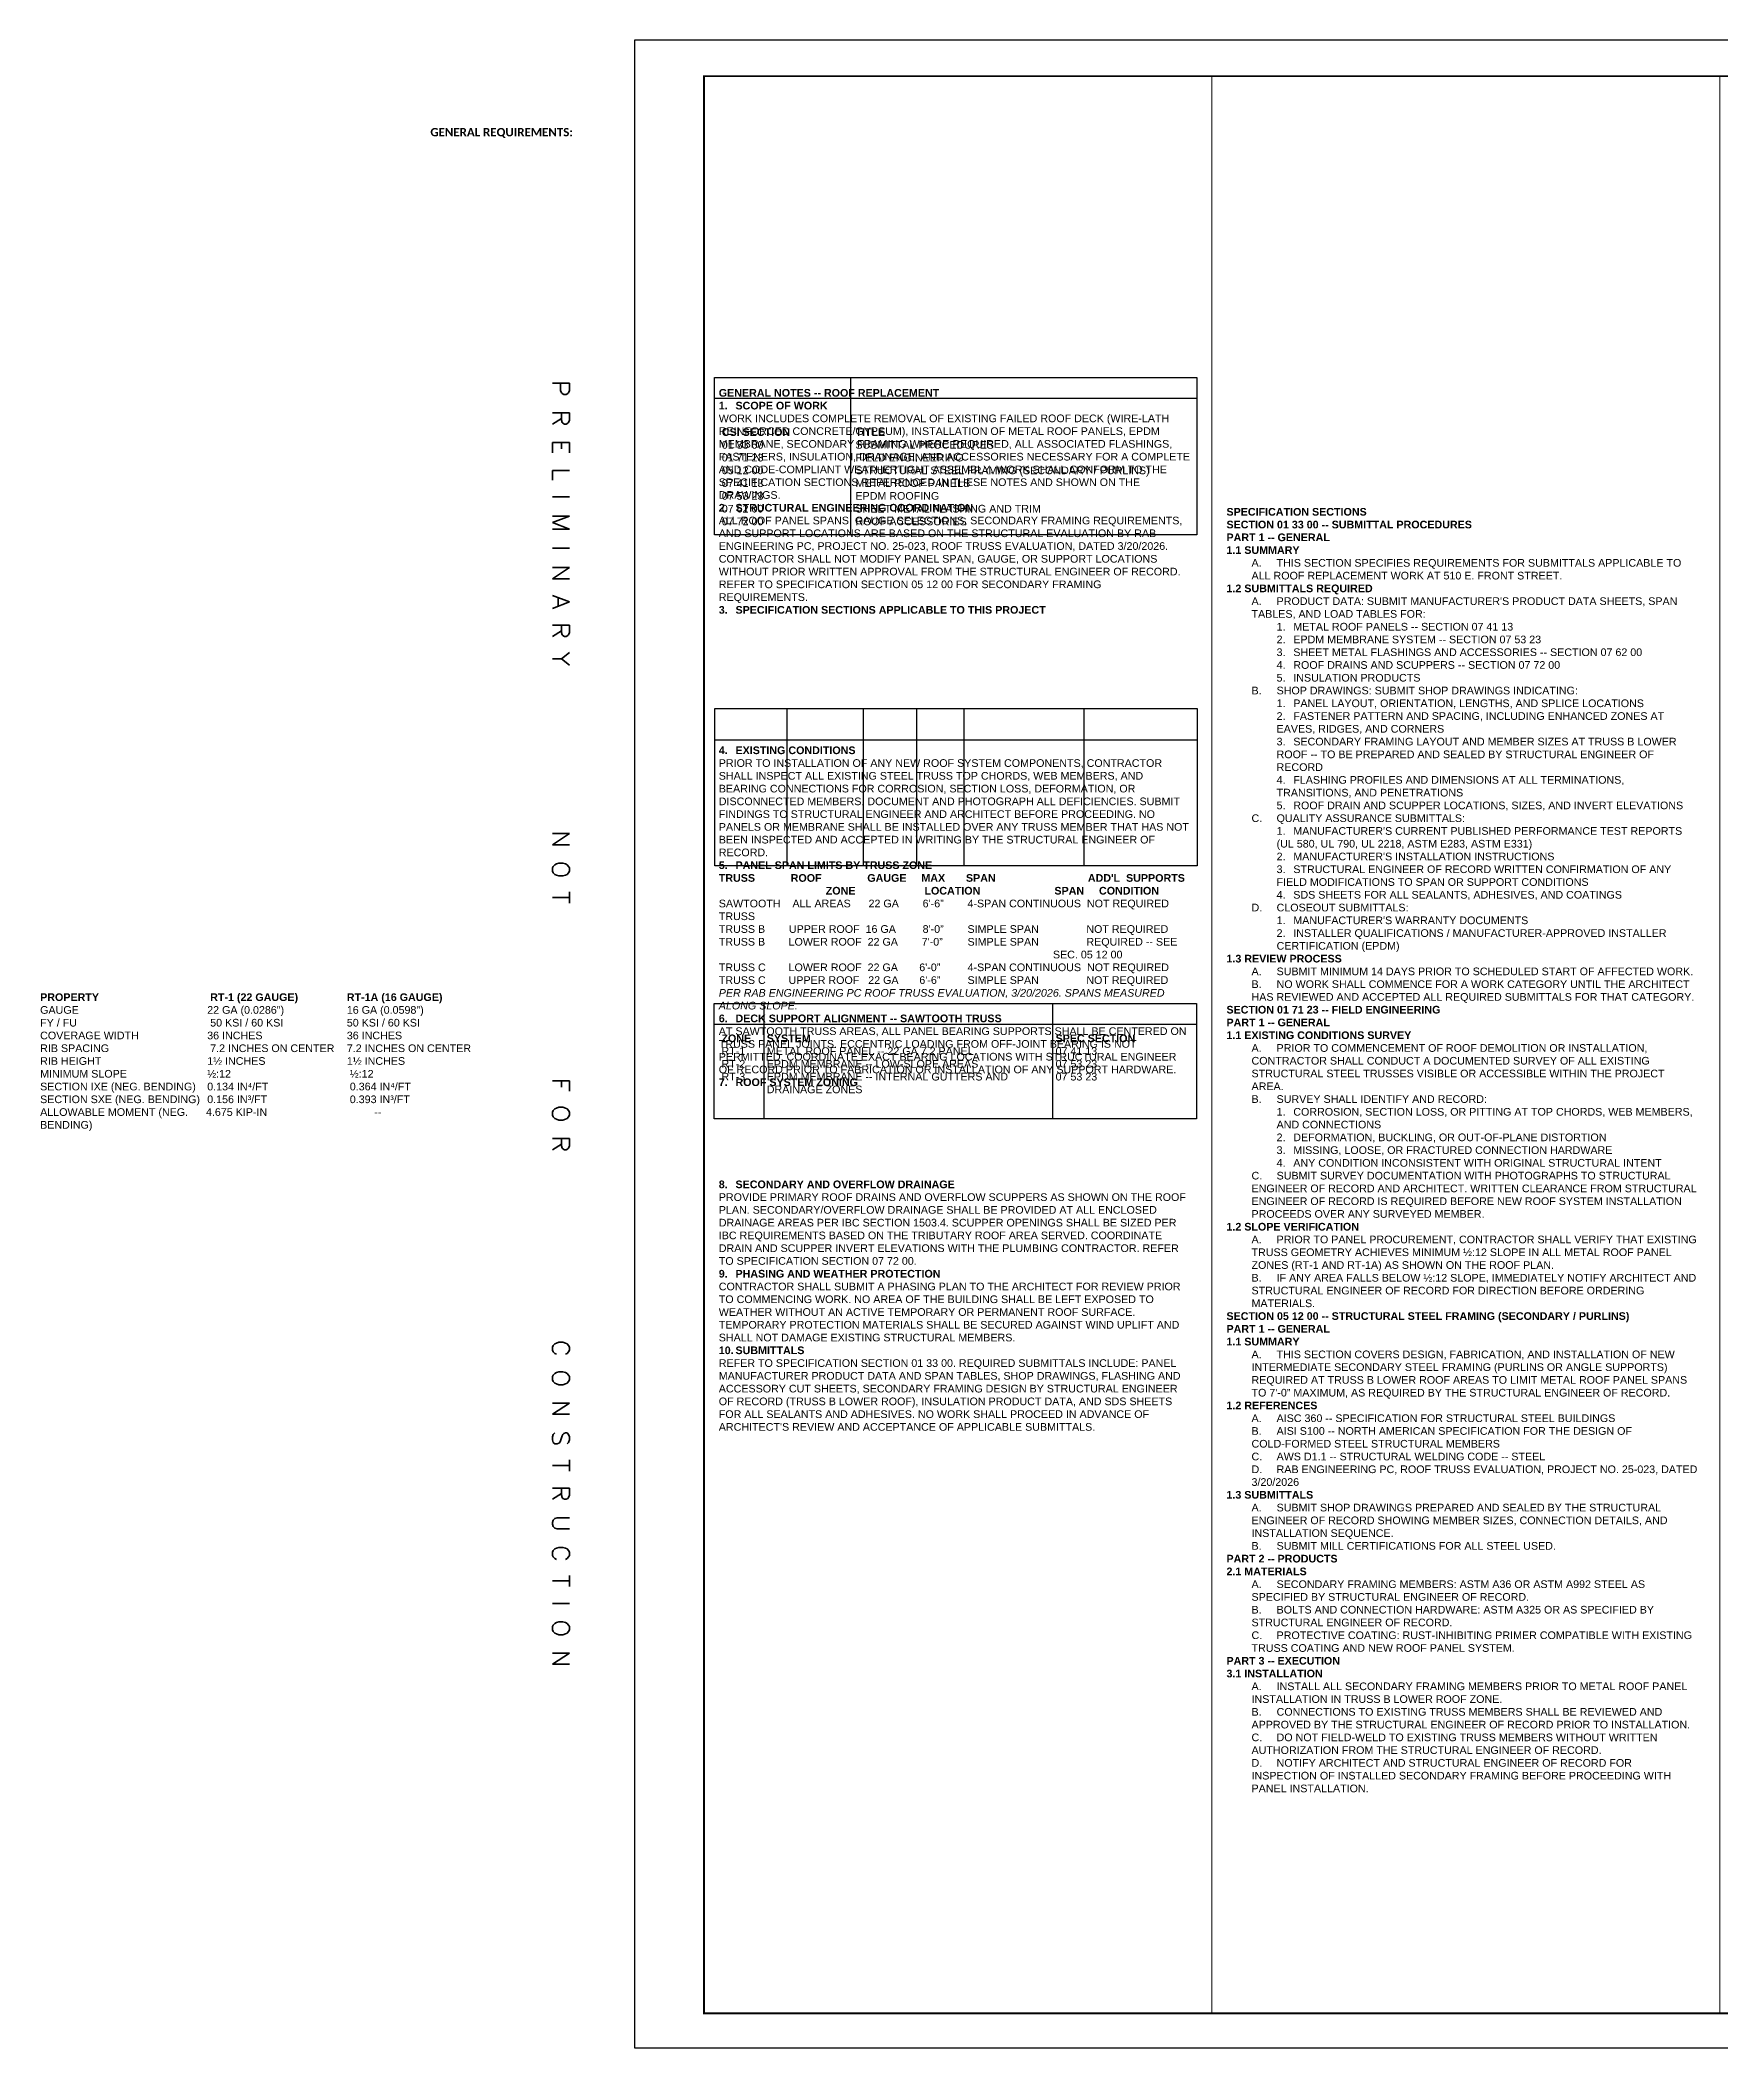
# Paper-space layout 'G0.2' of a CAD drawing. Header units: inches. Extents: x -16 to 112, y -9 to 24.
# Drawn here: x -15.72 to 9.42, y -6.31 to 23.69 of the extents above; entities that cross this region are included whole.
import ezdxf
from ezdxf.enums import TextEntityAlignment as Align

# ---------------------------------------------------------------- set-up
doc = ezdxf.new("R2010")
doc.units = ezdxf.units.IN
doc.layers.get('Defpoints').update_dxf_attribs({"color": 254})
for name, color, linetype, lineweight in [('A-ANNO-NOTE-08', 12, 'Continuous', 9), ('G-ANNO-TTLB', 8, 'Continuous', 25), ('TITLE-ANNO-TEXT', 7, 'Continuous', 25), ('TITLE-ANNO-TTLB', 7, 'Continuous', 25)]:
    doc.layers.add(name, color=color, linetype=linetype, lineweight=lineweight)
doc.layers.add('TITLE-ANNO-16', color=7, linetype='Continuous')
doc.layers.add('TITLE-LOGO-IMAGE', color=7, linetype='Continuous')
doc.styles.add('BOLD', font='bold.shx', dxfattribs={"width": 0.8})
doc.styles.add('PDF Calibri', font='calibri.ttf')
doc.styles.add('ROMANS', font='romans.shx', dxfattribs={"width": 1.1})
doc.styles.add('style1', font='block.shx')
picture_1 = doc.add_image_def('image1.jpg', size_in_pixel=(950, 945))

# ---------------------------------------------------------------- blocks, each defined once
blk = doc.blocks.new('TITLE SHEET A00')
at = {"layer": 'Defpoints'}
blk.add_line((-2.868, 25.061), (-2.868, 20.746), dxfattribs=at)
for points in [[(-42, 0), (0, 0), (0, 30), (-42, 30)], [(-40.962, 0.516), (-2.948, 0.516), (-2.948, 29.46), (-40.962, 29.46)]]:
    blk.add_lwpolyline(points, close=True, dxfattribs=at)
at = {"layer": 'TITLE-ANNO-TEXT', "lineweight": 0}
for points in [[(-2.719, 9.005), (-2.719, 6.457)], [(-2.243, 9.005), (-2.243, 6.457)], [(-2.941, 8.855), (-1.028, 8.855)], [(-2.941, 8.698), (-1.028, 8.698)], [(-2.941, 8.541), (-1.028, 8.541)], [(-2.941, 8.391), (-1.028, 8.391)], [(-2.941, 8.234), (-1.028, 8.234)], [(-2.941, 8.084), (-1.028, 8.084)], [(-2.941, 7.927), (-1.028, 7.927)], [(-2.941, 7.778), (-1.028, 7.778)], [(-2.941, 7.599), (-1.028, 7.599)], [(-2.941, 7.442), (-1.028, 7.442)], [(-2.941, 7.271), (-1.028, 7.271)], [(-2.941, 7.114), (-1.028, 7.114)], [(-2.941, 6.943), (-1.028, 6.943)], [(-2.941, 6.786), (-1.028, 6.786)], [(-2.941, 6.614), (-1.028, 6.614)]]:
    blk.add_lwpolyline(points, dxfattribs=at)
at = {"layer": 'TITLE-ANNO-TTLB', "linetype": 'Continuous'}
for points in [[(-2.948, 29.46), (-1.035, 29.46)], [(-2.948, 25.893), (-1.035, 25.893)], [(-2.941, 23.274), (-1.028, 23.274)], [(-2.948, 21.854), (-1.035, 21.854)], [(-2.941, 9.354), (-1.028, 9.354)], [(-2.941, 4.762), (-1.028, 4.762)], [(-2.941, 3.149), (-1.028, 3.149)], [(-2.941, 2.686), (-1.028, 2.686)], [(-2.941, 2.436), (-1.028, 2.436)], [(-2.941, 1.972), (-1.028, 1.972)], [(-2.941, 1.002), (-1.028, 1.002)]]:
    blk.add_lwpolyline(points, dxfattribs=at)
at = {"layer": 'TITLE-ANNO-TEXT', "attachment_point": 1}
for s, insert, char_height, width, style in [('\\pxqr;{\\fCentury Gothic|b0|i0|c0|p34;215 N Market St Suite 317\\PWilmington DE 19801\\Paubynarch@pm.me\\Paubynarch.com}', (-3.248, 27.004), 0.10125, 2.1335, 'style1'), ('\\pxsm1.5;{\\W1.25;All drawings and written materials represented on this sheet are the sole property of Aubyn Architecture LLC. This sheet may not be reproduced or copied in whole or in part, nor may any of the drawings or written materials, be incorporated into another work without the written consent of Aubyn Architecture LLC. This sheet must be returned upon the request of the Architect.}', (-2.939, 6.249), 0.052734, 1.93229, 'ROMANS'), ('\\pxsm1.5,qc;{\\W1.25;THE SCALE REPRESENTED ON THESE DRAWINGS IS VALID ONLY IF THE DRAWING IS 30" X 42".}', (-2.939, 3.063), 0.052734, 1.93229, 'ROMANS'), ('\\pxa0.83333,sm1.15,qc,tc3;{\\fArial|b0|i0|c0|p34;\\H0.66667x;©^I 2025 Aubyn Architecture LLC - All Rights Reserved}', (-2.664, 0.563), 0.0625, 1.41265, 'style1')]:
    blk.add_mtext(s, dxfattribs=dict(at, insert=insert, char_height=char_height, width=width, style=style))
at = {"layer": 'TITLE-ANNO-TTLB', "linetype": 'Continuous', "char_height": 0.10115, "attachment_point": 4, "style": 'BOLD'}
for s, insert, width in [('{\\fCentury Gothic|b0|i0|c0|p34;Architect}', (-2.862, 29.325), 0.67328), ('{\\fCentury Gothic|b0|i0|c0|p34;Seal}', (-2.862, 25.758), 0.67328), ('{\\fCentury Gothic|b0|i0|c0|p34;Project Title}', (-2.862, 23.139), 1.2484), ('{\\fCentury Gothic|b0|i0|c0|p34;Consultant(s)}', (-2.862, 21.711), 0.67328), ('{\\fCentury Gothic|b0|i0|c0|p34;Revisions}', (-2.862, 9.219), 0.67328), ('{\\fCentury Gothic|b0|i0|c0|p34;No.}', (-2.909, 8.912), 0.67328), ('{\\fCentury Gothic|b0|i0|c0|p34;Date}', (-2.669, 8.912), 0.67328), ('{\\fCentury Gothic|b0|i0|c0|p34;Issued for}', (-2.207, 8.912), 0.67328), ('{\\fCentury Gothic|b0|i0|c0|p34;Sheet Name}', (-2.917, 4.641), 0.71318), ('{\\fTahoma|b0|i0|c0|p34;Project Number -}', (-2.862, 2.562), 1.08922), ('{\\fCentury Gothic|b0|i0|c0|p34;Drawn By}', (-2.862, 2.321), 0.5637), ('{\\fCentury Gothic|b0|i0|c0|p34;Checked By}', (-1.874, 2.321), 0.82524), ('{\\fCentury Gothic|b0|i0|c0|p34;Sheet Number}', (-2.862, 1.874), 1.02069), ('{\\fCentury Gothic|b0|i0|c0|p34;Date}', (-2.862, 0.887), 0.5637), ('{\\fCentury Gothic|b0|i0|c0|p34;Scale}', (-1.879, 0.887), 0.5637)]:
    blk.add_mtext(s, dxfattribs=dict(at, insert=insert, width=width))
at = {"layer": 'TITLE-LOGO-IMAGE'}
image = blk.add_image(picture_1, insert=(-2.903, 27.086), size_in_units=(1.872, 1.862), dxfattribs=at)
image.dxf.flags = 7

psp = doc.layouts.new('G0.2')

# ---------------------------------------------------------------- linework, layer by layer
at = {"layer": 'A-ANNO-NOTE-08'}
for points in [[(-5.795, 23.147), (1.796, 23.147), (1.796, -5.797), (-5.795, -5.797)], [(1.796, 23.147), (9.388, 23.147), (9.388, -5.797), (1.796, -5.797)], [(9.388, 23.147), (16.979, 23.147), (16.979, -5.797), (9.388, -5.797)]]:
    psp.add_lwpolyline(points, close=True, dxfattribs=at)
at = {"layer": 'G-ANNO-TTLB', "const_width": 0.0268}
psp.add_lwpolyline([(32.22, -5.797), (-5.795, -5.797), (-5.795, 23.147), (32.22, 23.147)], close=True, dxfattribs=at)
at = {"layer": 'TITLE-ANNO-16'}
for points in [[(-5.637, 18.645), (1.571, 18.645), (1.571, 16.295), (-5.637, 16.295)], [(-5.633, 13.701), (1.575, 13.701), (1.575, 11.351), (-5.633, 11.351)], [(-5.642, 9.291), (1.566, 9.291), (1.566, 7.57), (-5.642, 7.57)]]:
    psp.add_lwpolyline(points, close=True, dxfattribs=at)
for points in [[(-3.604, 18.645), (-3.604, 16.295)], [(-5.637, 18.339), (1.571, 18.339)], [(-4.555, 13.701), (-4.555, 11.351)], [(-3.414, 13.701), (-3.414, 11.351)], [(-2.621, 13.701), (-2.621, 11.351)], [(-1.91, 13.701), (-1.91, 11.351)], [(-0.117, 13.701), (-0.117, 11.351)], [(-5.633, 13.233), (1.575, 13.233)], [(-4.902, 9.291), (-4.902, 7.57)], [(-0.589, 9.291), (-0.589, 7.57)], [(-5.642, 8.985), (1.566, 8.985)]]:
    psp.add_lwpolyline(points, dxfattribs=at)

# ---------------------------------------------------------------- block references
psp.add_blockref('TITLE SHEET A00', (35.168, -6.313), dxfattribs=at)

# ---------------------------------------------------------------- texts
at = {"layer": 'TITLE-ANNO-16', "attachment_point": 7, "style": 'PDF Calibri'}
for s, insert, char_height, width in [('{\\fCalibri|b1|i0|c0|p34;GENERAL REQUIREMENTS:}', (-9.884, 22.225), 0.12484, 5.52006), ("\\pxb1.33333,a0.5;{\\fArial|b1|i0|c0|p34;\\H0.91667x;\\C159;\\c4667950;GENERAL NOTES -- ROOF REPLACEMENT\\P\\pb0.83333,a0.25,t2;1.^ISCOPE OF WORK\\fCalibri|b0|i0|c0|p34;\\C256;\\P\\pb0.33333,a0.33333,tz;\\fArial|b0|i0|c0|p34;WORK INCLUDES COMPLETE REMOVAL OF EXISTING FAILED ROOF DECK (WIRE-LATH REINFORCED CONCRETE/GYPSUM), INSTALLATION OF METAL ROOF PANELS, EPDM MEMBRANE, SECONDARY FRAMING WHERE REQUIRED, ALL ASSOCIATED FLASHINGS, FASTENERS, INSULATION, DRAINAGE, AND ACCESSORIES NECESSARY FOR A COMPLETE AND CODE-COMPLIANT WEATHERTIGHT ASSEMBLY. WORK SHALL CONFORM TO THE SPECIFICATION SECTIONS REFERENCED IN THESE NOTES AND SHOWN ON THE DRAWINGS.\\P\\pb0.83333,a0.25,t2;\\fArial|b1|i0|c0|p34;\\C159;\\c4667950;2.^ISTRUCTURAL ENGINEERING COORDINATION\\fCalibri|b0|i0|c0|p34;\\C256;\\P\\pb0.33333,a0.33333,tz;\\fArial|b0|i0|c0|p34;ALL ROOF PANEL SPANS, GAUGE SELECTIONS, SECONDARY FRAMING REQUIREMENTS, AND SUPPORT LOCATIONS ARE BASED ON THE STRUCTURAL EVALUATION BY RAB ENGINEERING PC, PROJECT NO. 25-023, ROOF TRUSS EVALUATION, DATED 3/20/2026. CONTRACTOR SHALL NOT MODIFY PANEL SPAN, GAUGE, OR SUPPORT LOCATIONS WITHOUT PRIOR WRITTEN APPROVAL FROM THE STRUCTURAL ENGINEER OF RECORD. REFER TO SPECIFICATION SECTION 05\\~12\\~00 FOR SECONDARY FRAMING REQUIREMENTS.\\P\\pb0.83333,a0.25,t2;\\fArial|b1|i0|c0|p34;\\C159;\\c4667950;3.^ISPECIFICATION SECTIONS APPLICABLE TO THIS PROJECT\\fCalibri|b0|i0|c0|p34;\\C256;\\P\\pb0.33333,a0.33333,tz;\\fArial|b0|i0|c0|p34;\\P\\P\\P\\P\\P\\P\\P\\fArial|b1|i0|c0|p34;\\C159;\\c4667950;\\P\\P\\pb0.25,a0.25;\\fArial|b0|i0|c0|p34;\\C256;\\P\\pb0.83333,t2;\\fArial|b1|i0|c0|p34;\\C159;\\c4667950;4.^IEXISTING CONDITIONS\\fCalibri|b0|i0|c0|p34;\\C256;\\P\\pb0.33333,a0.33333,tz;\\fArial|b0|i0|c0|p34;PRIOR TO INSTALLATION OF ANY NEW ROOF SYSTEM COMPONENTS, CONTRACTOR SHALL INSPECT ALL EXISTING STEEL TRUSS TOP CHORDS, WEB MEMBERS, AND BEARING CONNECTIONS FOR CORROSION, SECTION LOSS, DEFORMATION, OR DISCONNECTED MEMBERS. DOCUMENT AND PHOTOGRAPH ALL DEFICIENCIES. SUBMIT FINDINGS TO STRUCTURAL ENGINEER AND ARCHITECT BEFORE PROCEEDING. NO PANELS OR MEMBRANE SHALL BE INSTALLED OVER ANY TRUSS MEMBER THAT HAS NOT BEEN INSPECTED AND ACCEPTED IN WRITING BY THE STRUCTURAL ENGINEER OF RECORD.\\P\\pb0.83333,a0.25,t2;\\fArial|b1|i0|c0|p34;\\C159;\\c4667950;5.^IPANEL SPAN LIMITS BY TRUSS ZONE\\P\\pb0.33333,a0.33333,tz;\\C256;TRUSS            ROOF    ^I     GAUGE     MAX       SPAN   ^I                       ADD'L  SUPPORTS^I                                      ZONE^I             LOCATION^I                       SPAN     CONDITION^I^I^I      \\P\\fArial|b0|i0|c0|p34;SAWTOOTH    ALL AREAS      22 GA        6'-6”        4-SPAN CONTINUOUS  NOT REQUIRED\\PTRUSS \\PTRUSS B        UPPER ROOF  16 GA         8'-0”        SIMPLE SPAN^I^INOT REQUIRED\\PTRUSS B^I LOWER ROOF  22 GA        7'-0”^I     SIMPLE SPAN                REQUIRED -- SEE ^I^I^I^I^I^I^I^I^I^I^I^ISEC. 05 12 00\\PTRUSS C^I LOWER ROOF  22 GA^I6'-0”^I     4-SPAN CONTINUOUS  NOT REQUIRED\\PTRUSS C^I UPPER ROOF   22 GA       6'-6”^I     SIMPLE SPAN  ^I^INOT REQUIRED\\P\\fArial|b0|i1|c0|p34;\\C251;\\c6710886;PER RAB ENGINEERING PC ROOF TRUSS EVALUATION, 3/20/2026. SPANS MEASURED ALONG SLOPE.\\P\\pb0.83333,a0.25,t2;\\fArial|b1|i0|c0|p34;\\C159;\\c4667950;6.^IDECK SUPPORT ALIGNMENT -- SAWTOOTH TRUSS\\fCalibri|b0|i0|c0|p34;\\C256;\\P\\pb0.33333,a0.33333,tz;\\fArial|b0|i0|c0|p34;AT SAWTOOTH TRUSS AREAS, ALL PANEL BEARING SUPPORTS SHALL BE CENTERED ON TRUSS PANEL JOINTS. ECCENTRIC LOADING FROM OFF-JOINT BEARING IS NOT PERMITTED. COORDINATE EXACT BEARING LOCATIONS WITH STRUCTURAL ENGINEER OF RECORD PRIOR TO FABRICATION OR INSTALLATION OF ANY SUPPORT HARDWARE.\\P\\pb0.83333,a0.25,t2;\\fArial|b1|i0|c0|p34;\\C159;\\c4667950;7.^IROOF SYSTEM ZONING\\P\\pb0.33333,a0.33333,tz;\\P\\P\\P\\P\\P\\P\\P\\pb0.83333,a0.25,t2;8.^ISECONDARY AND OVERFLOW DRAINAGE\\fCalibri|b0|i0|c0|p34;\\C256;\\P\\pb0.33333,a0.33333,tz;\\fArial|b0|i0|c0|p34;PROVIDE PRIMARY ROOF DRAINS AND OVERFLOW SCUPPERS AS SHOWN ON THE ROOF PLAN. SECONDARY/OVERFLOW DRAINAGE SHALL BE PROVIDED AT ALL ENCLOSED DRAINAGE AREAS PER IBC SECTION 1503.4. SCUPPER OPENINGS SHALL BE SIZED PER IBC REQUIREMENTS BASED ON THE TRIBUTARY ROOF AREA SERVED. COORDINATE DRAIN AND SCUPPER INVERT ELEVATIONS WITH THE PLUMBING CONTRACTOR. REFER TO SPECIFICATION SECTION 07\\~72\\~00.\\P\\pb0.83333,a0.25,t2;\\fArial|b1|i0|c0|p34;\\C159;\\c4667950;9.^IPHASING AND WEATHER PROTECTION\\fCalibri|b0|i0|c0|p34;\\C256;\\P\\pb0.33333,a0.33333,tz;\\fArial|b0|i0|c0|p34;CONTRACTOR SHALL SUBMIT A PHASING PLAN TO THE ARCHITECT FOR REVIEW PRIOR TO COMMENCING WORK. NO AREA OF THE BUILDING SHALL BE LEFT EXPOSED TO WEATHER WITHOUT AN ACTIVE TEMPORARY OR PERMANENT ROOF SURFACE. TEMPORARY PROTECTION MATERIALS SHALL BE SECURED AGAINST WIND UPLIFT AND SHALL NOT DAMAGE EXISTING STRUCTURAL MEMBERS.\\P\\pb0.83333,a0.25,t2;\\fArial|b1|i0|c0|p34;\\C159;\\c4667950;10.^ISUBMITTALS\\fCalibri|b0|i0|c0|p34;\\C256;\\P\\pb0.33333,a0.33333,tz;\\fArial|b0|i0|c0|p34;REFER TO SPECIFICATION SECTION 01\\~33\\~00. REQUIRED SUBMITTALS INCLUDE: PANEL MANUFACTURER PRODUCT DATA AND SPAN TABLES, SHOP DRAWINGS, FLASHING AND ACCESSORY CUT SHEETS, SECONDARY FRAMING DESIGN BY STRUCTURAL ENGINEER OF RECORD (TRUSS B LOWER ROOF), INSULATION PRODUCT DATA, AND SDS SHEETS FOR ALL SEALANTS AND ADHESIVES. NO WORK SHALL PROCEED IN ADVANCE OF ARCHITECT'S REVIEW AND ACCEPTANCE OF APPLICABLE SUBMITTALS.}", (-5.574, 2.906), 0.124837, 7.05026), ('\\pxb0.33333,a0.33333;{\\fArial|b1|i0|c0|p34;\\H0.91667x;CSI SECTION^I^ITITLE\\P\\fArial|b0|i0|c0|p34;01 33 00^I^I^ISUBMITTAL PROCEDURES\\P01 71 23^I^I^IFIELD ENGINEERING\\P05 12 00^I^I^ISTRUCTURAL STEEL FRAMING (SECONDARY / PURLINS)\\P07 41 13^I^I^IMETAL ROOF PANELS\\P07 53 23^I^I^IEPDM ROOFING\\P07 62 00^I^I^ISHEET METAL FLASHING AND TRIM\\P07 72 00^I^I^IROOF ACCESSORIES}', (-5.529, 16.436), 0.12484, 7.05026), ("\\pxb1.66667,a0.66667,t7;{\\fArial|b1|i0|c0|p34;\\H0.91667x;\\C159;\\c4667950;SPECIFICATION SECTIONS\\fCalibri|b0|i0|c0|p34;\\C256;\\P\\pb1.33333,a0.5,tz;\\fArial|b1|i0|c0|p34;\\C159;\\c4667950;SECTION 01 33 00 -- SUBMITTAL PROCEDURES\\fCalibri|b0|i0|c0|p34;\\C256;\\P\\pb1,a0.41667;\\fArial|b1|i0|c0|p34;\\C159;\\c4667950;PART 1 -- GENERAL\\fCalibri|b0|i0|c0|p34;\\C256;\\P\\pb0.66667,a0.25;\\fArial|b1|i0|c0|p34;1.1 SUMMARY\\fCalibri|b0|i0|c0|p34;\\P\\pl3,b0.25,t6;\\fArial|b0|i0|c0|p34;A.^ITHIS SECTION SPECIFIES REQUIREMENTS FOR SUBMITTALS APPLICABLE TO ALL ROOF REPLACEMENT WORK AT 510 E. FRONT STREET.\\P\\pl0,b0.66667,tz;\\fArial|b1|i0|c0|p34;1.2 SUBMITTALS REQUIRED\\fCalibri|b0|i0|c0|p34;\\P\\pl3,b0.25,t6;\\fArial|b0|i0|c0|p34;A.^IPRODUCT DATA: SUBMIT MANUFACTURER'S PRODUCT DATA SHEETS, SPAN TABLES, AND LOAD TABLES FOR:\\P\\pl6,tz;1.^IMETAL ROOF PANELS -- SECTION 07 41 13\\P2.^IEPDM MEMBRANE SYSTEM -- SECTION 07 53 23\\P3.^ISHEET METAL FLASHINGS AND ACCESSORIES -- SECTION 07 62 00\\P4.^IROOF DRAINS AND SCUPPERS -- SECTION 07 72 00\\P5.^IINSULATION PRODUCTS\\P\\pl3,t6;B.^ISHOP DRAWINGS: SUBMIT SHOP DRAWINGS INDICATING:\\P\\pl6,tz;1.^IPANEL LAYOUT, ORIENTATION, LENGTHS, AND SPLICE LOCATIONS\\P2.^IFASTENER PATTERN AND SPACING, INCLUDING ENHANCED ZONES AT EAVES, RIDGES, AND CORNERS\\P3.^ISECONDARY FRAMING LAYOUT AND MEMBER SIZES AT TRUSS B LOWER ROOF -- TO BE PREPARED AND SEALED BY STRUCTURAL ENGINEER OF RECORD\\P4.^IFLASHING PROFILES AND DIMENSIONS AT ALL TERMINATIONS, TRANSITIONS, AND PENETRATIONS\\P5.^IROOF DRAIN AND SCUPPER LOCATIONS, SIZES, AND INVERT ELEVATIONS\\P\\pl3,t6;C.^IQUALITY ASSURANCE SUBMITTALS:\\P\\pl6,tz;1.^IMANUFACTURER'S CURRENT PUBLISHED PERFORMANCE TEST REPORTS (UL 580, UL 790, UL 2218, ASTM E283, ASTM E331)\\P2.^IMANUFACTURER'S INSTALLATION INSTRUCTIONS\\P3.^ISTRUCTURAL ENGINEER OF RECORD WRITTEN CONFIRMATION OF ANY FIELD MODIFICATIONS TO SPAN OR SUPPORT CONDITIONS\\P4.^ISDS SHEETS FOR ALL SEALANTS, ADHESIVES, AND COATINGS\\P\\pl3,t6;D.^ICLOSEOUT SUBMITTALS:\\P\\pl6,tz;1.^IMANUFACTURER'S WARRANTY DOCUMENTS\\P2.^IINSTALLER QUALIFICATIONS / MANUFACTURER-APPROVED INSTALLER CERTIFICATION (EPDM)\\P\\pl0,b0.66667;\\fArial|b1|i0|c0|p34;1.3 REVIEW PROCESS\\fCalibri|b0|i0|c0|p34;\\P\\pl3,b0.25,t6;\\fArial|b0|i0|c0|p34;A.^ISUBMIT MINIMUM 14 DAYS PRIOR TO SCHEDULED START OF AFFECTED WORK.\\PB.^INO WORK SHALL COMMENCE FOR A WORK CATEGORY UNTIL THE ARCHITECT HAS REVIEWED AND ACCEPTED ALL REQUIRED SUBMITTALS FOR THAT CATEGORY.\\fCalibri|b0|i0|c0|p34;\\P\\pl0,b1.33333,a0.5,tz;\\fArial|b1|i0|c0|p34;\\C159;\\c4667950;SECTION 01 71 23 -- FIELD ENGINEERING\\fCalibri|b0|i0|c0|p34;\\C256;\\P\\pb1,a0.41667;\\fArial|b1|i0|c0|p34;\\C159;\\c4667950;PART 1 -- GENERAL\\fCalibri|b0|i0|c0|p34;\\C256;\\P\\pb0.66667,a0.25;\\fArial|b1|i0|c0|p34;1.1 EXISTING CONDITIONS SURVEY\\fCalibri|b0|i0|c0|p34;\\P\\pl3,b0.25,t6;\\fArial|b0|i0|c0|p34;A.^IPRIOR TO COMMENCEMENT OF ROOF DEMOLITION OR INSTALLATION, CONTRACTOR SHALL CONDUCT A DOCUMENTED SURVEY OF ALL EXISTING STRUCTURAL STEEL TRUSSES VISIBLE OR ACCESSIBLE WITHIN THE PROJECT AREA.\\PB.^ISURVEY SHALL IDENTIFY AND RECORD:\\P\\pl6,tz;1.^ICORROSION, SECTION LOSS, OR PITTING AT TOP CHORDS, WEB MEMBERS, AND CONNECTIONS\\P2.^IDEFORMATION, BUCKLING, OR OUT-OF-PLANE DISTORTION\\P3.^IMISSING, LOOSE, OR FRACTURED CONNECTION HARDWARE\\P4.^IANY CONDITION INCONSISTENT WITH ORIGINAL STRUCTURAL INTENT\\P\\pl3,t6;C.^ISUBMIT SURVEY DOCUMENTATION WITH PHOTOGRAPHS TO STRUCTURAL ENGINEER OF RECORD AND ARCHITECT. WRITTEN CLEARANCE FROM STRUCTURAL ENGINEER OF RECORD IS REQUIRED BEFORE NEW ROOF SYSTEM INSTALLATION PROCEEDS OVER ANY SURVEYED MEMBER.\\P\\pl0,b0.66667,tz;\\fArial|b1|i0|c0|p34;1.2 SLOPE VERIFICATION\\fCalibri|b0|i0|c0|p34;\\P\\pl3,b0.25,t6;\\fArial|b0|i0|c0|p34;A.^IPRIOR TO PANEL PROCUREMENT, CONTRACTOR SHALL VERIFY THAT EXISTING TRUSS GEOMETRY ACHIEVES MINIMUM ½:12 SLOPE IN ALL METAL ROOF PANEL ZONES (RT-1 AND RT-1A) AS SHOWN ON THE ROOF PLAN.\\PB.^IIF ANY AREA FALLS BELOW ½:12 SLOPE, IMMEDIATELY NOTIFY ARCHITECT AND STRUCTURAL ENGINEER OF RECORD FOR DIRECTION BEFORE ORDERING MATERIALS.\\fCalibri|b0|i0|c0|p34;\\P\\pl0,b1.33333,a0.5,tz;\\fArial|b1|i0|c0|p34;\\C159;\\c4667950;SECTION 05 12 00 -- STRUCTURAL STEEL FRAMING (SECONDARY / PURLINS)\\fCalibri|b0|i0|c0|p34;\\C256;\\P\\pb1,a0.41667;\\fArial|b1|i0|c0|p34;\\C159;\\c4667950;PART 1 -- GENERAL\\fCalibri|b0|i0|c0|p34;\\C256;\\P\\pb0.66667,a0.25;\\fArial|b1|i0|c0|p34;1.1 SUMMARY\\fCalibri|b0|i0|c0|p34;\\P\\pl3,b0.25,t6;\\fArial|b0|i0|c0|p34;A.^ITHIS SECTION COVERS DESIGN, FABRICATION, AND INSTALLATION OF NEW INTERMEDIATE SECONDARY STEEL FRAMING (PURLINS OR ANGLE SUPPORTS) REQUIRED AT TRUSS B LOWER ROOF AREAS TO LIMIT METAL ROOF PANEL SPANS TO 7'-0” MAXIMUM, AS REQUIRED BY THE STRUCTURAL ENGINEER OF RECORD.\\P\\pl0,b0.66667,tz;\\fArial|b1|i0|c0|p34;1.2 REFERENCES\\fCalibri|b0|i0|c0|p34;\\P\\pl3,b0.25,t6;\\fArial|b0|i0|c0|p34;A.^IAISC 360 -- SPECIFICATION FOR STRUCTURAL STEEL BUILDINGS\\PB.^IAISI S100 -- NORTH AMERICAN SPECIFICATION FOR THE DESIGN OF COLD-FORMED STEEL STRUCTURAL MEMBERS\\PC.^IAWS D1.1 -- STRUCTURAL WELDING CODE -- STEEL\\PD.^IRAB ENGINEERING PC, ROOF TRUSS EVALUATION, PROJECT NO. 25-023, DATED 3/20/2026\\P\\pl0,b0.66667,tz;\\fArial|b1|i0|c0|p34;1.3 SUBMITTALS\\fCalibri|b0|i0|c0|p34;\\P\\pl3,b0.25,t6;\\fArial|b0|i0|c0|p34;A.^ISUBMIT SHOP DRAWINGS PREPARED AND SEALED BY THE STRUCTURAL ENGINEER OF RECORD SHOWING MEMBER SIZES, CONNECTION DETAILS, AND INSTALLATION SEQUENCE.\\PB.^ISUBMIT MILL CERTIFICATIONS FOR ALL STEEL USED.\\P\\pl0,b1,a0.41667,tz;\\fArial|b1|i0|c0|p34;\\C159;\\c4667950;PART 2 -- PRODUCTS\\fCalibri|b0|i0|c0|p34;\\C256;\\P\\pb0.66667,a0.25;\\fArial|b1|i0|c0|p34;2.1 MATERIALS\\fCalibri|b0|i0|c0|p34;\\P\\pl3,b0.25,t6;\\fArial|b0|i0|c0|p34;A.^ISECONDARY FRAMING MEMBERS: ASTM A36 OR ASTM A992 STEEL AS SPECIFIED BY STRUCTURAL ENGINEER OF RECORD.\\PB.^IBOLTS AND CONNECTION HARDWARE: ASTM A325 OR AS SPECIFIED BY STRUCTURAL ENGINEER OF RECORD.\\PC.^IPROTECTIVE COATING: RUST-INHIBITING PRIMER COMPATIBLE WITH EXISTING TRUSS COATING AND NEW ROOF PANEL SYSTEM.\\P\\pl0,b1,a0.41667,tz;\\fArial|b1|i0|c0|p34;\\C159;\\c4667950;PART 3 -- EXECUTION\\fCalibri|b0|i0|c0|p34;\\C256;\\P\\pb0.66667,a0.25;\\fArial|b1|i0|c0|p34;3.1 INSTALLATION\\fCalibri|b0|i0|c0|p34;\\P\\pl3,b0.25,t6;\\fArial|b0|i0|c0|p34;A.^IINSTALL ALL SECONDARY FRAMING MEMBERS PRIOR TO METAL ROOF PANEL INSTALLATION IN TRUSS B LOWER ROOF ZONE.\\PB.^ICONNECTIONS TO EXISTING TRUSS MEMBERS SHALL BE REVIEWED AND APPROVED BY THE STRUCTURAL ENGINEER OF RECORD PRIOR TO INSTALLATION.\\PC.^IDO NOT FIELD-WELD TO EXISTING TRUSS MEMBERS WITHOUT WRITTEN AUTHORIZATION FROM THE STRUCTURAL ENGINEER OF RECORD.\\PD.^INOTIFY ARCHITECT AND STRUCTURAL ENGINEER OF RECORD FOR INSPECTION OF INSTALLED SECONDARY FRAMING BEFORE PROCEEDING WITH PANEL INSTALLATION.}", (2.013, -2.496), 0.124837, 7.05026), ('\\pxb0.33333,a0.33333;{\\fArial|b1|i0|c0|p34;\\H0.91667x;\\PPROPERTY^I^I  ^I^I RT-1 (22 GAUGE)^I^I  RT-1A (16 GAUGE)\\P\\fArial|b0|i0|c0|p34;GAUGE^I^I   ^I^I22 GA (0.0286")^I^I  16 GA (0.0598")\\PFY / FU^I^I  ^I^I 50 KSI / 60 KSI^I^I  50 KSI / 60 KSI\\PCOVERAGE WIDTH   ^I^I36 INCHES^I^I^I  36 INCHES\\PRIB SPACING^I  ^I^I 7.2 INCHES ON CENTER^I  7.2 INCHES ON CENTER\\PRIB HEIGHT^I^I  ^I^I1½ INCHES^I^I^I  1½ INCHES\\PMINIMUM SLOPE^I   ^I^I½:12^I^I^I^I   ½:12\\PSECTION IXE (NEG. BENDING)^I0.134 IN⁴/FT^I^I^I   0.364 IN⁴/FT\\PSECTION SXE (NEG. BENDING)^I0.156 IN³/FT^I^I^I   0.393 IN³/FT\\PALLOWABLE MOMENT (NEG.      4.675 KIP-IN^I^I^I^I--\\PBENDING)}', (-15.716, 7.387), 0.12484, 7.05026), ('\\pxb0.33333,a0.33333;{\\fArial|b1|i0|c0|p34;\\H0.91667x;ZONE^I    SYSTEM^I^I^I^I^I^I^I^ISPEC SECTION\\fArial|b0|i0|c0|p34;\\PRT-1^I    METAL ROOF PANEL -- 22 GA 7.2 PANEL^I^I^I07 41 13\\PRT-2^I    EPDM MEMBRANE -- LOW-SLOPE AREAS^I^I^I07 53 23\\PRT-3^I    EPDM MEMBRANE -- INTERNAL GUTTERS AND ^I^I07 53 23\\P^I    DRAINAGE ZONES}', (-5.534, 7.949), 0.124837, 7.05026)]:
    psp.add_mtext(s, dxfattribs=dict(at, insert=insert, char_height=char_height, width=width))
at = {"layer": 'TITLE-ANNO-TEXT', "linetype": 'Continuous', "style": 'ROMANS', "width": 1.1}
psp.add_text('P R E L I M I N A R Y          N O T            F O R             C O N S T R U C T I O N', height=0.25398, rotation=270, dxfattribs=at).set_placement((-8.06, 8.989), align=Align.CENTER)

doc.saveas('drawing.dxf')
